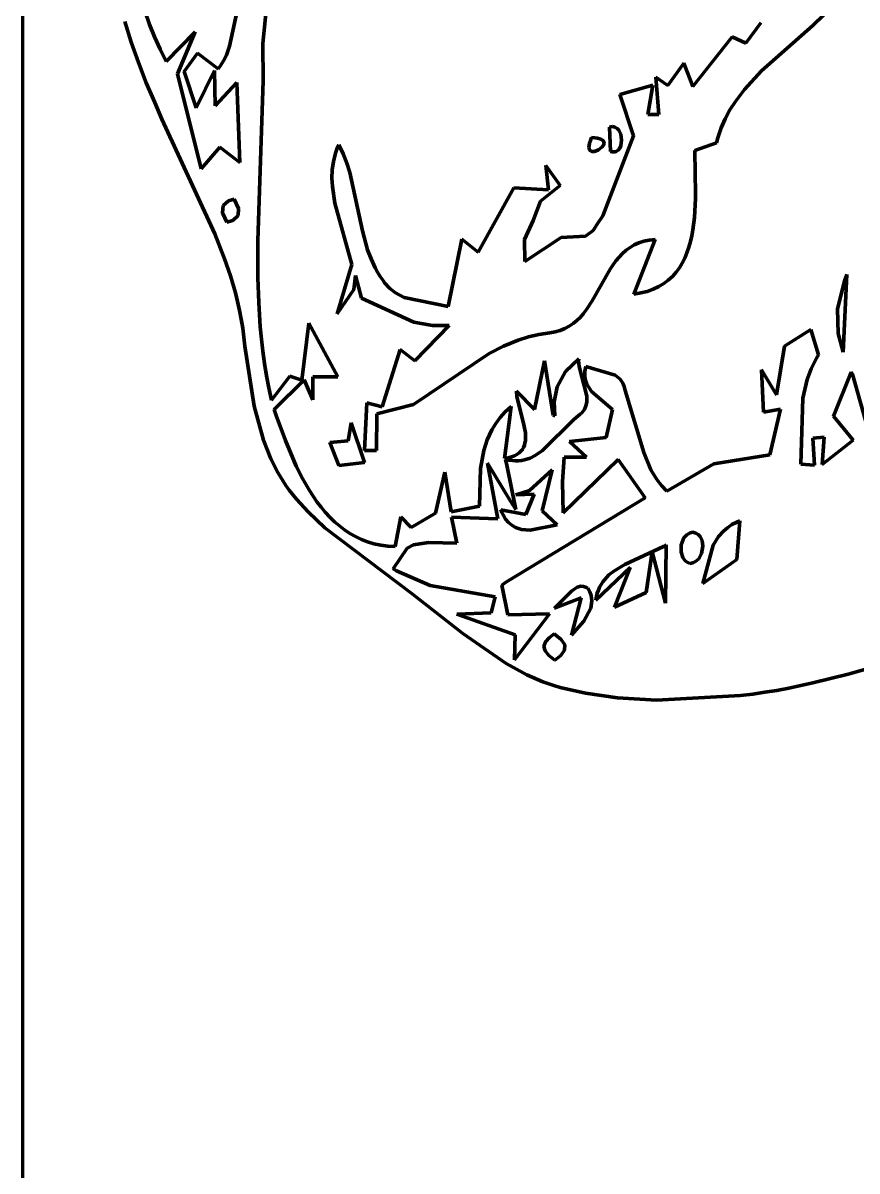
# Model space of a CAD drawing. Header units: millimetres. Extents: x 0 to 9.3, y 0 to 12.
# Drawn here: x 0 to 1.147, y 4.338 to 5.917 of the extents above; entities that cross this region are included whole.
import ezdxf

# ---------------------------------------------------------------- set-up
doc = ezdxf.new("R2010")
doc.units = ezdxf.units.MM
doc.layers.add('color#010101ff', color=7, linetype='CONTINUOUS', lineweight=100)
doc.layers.add('color#ffffffff', color=7, linetype='CONTINUOUS', lineweight=100)

msp = doc.modelspace()

# ---------------------------------------------------------------- linework, layer by layer
at = {"layer": 'color#010101ff'}
for p, q in [((0.338, 5.9696), (0.3298, 5.8886)), ((0.284, 5.8852), (0.2968, 5.9442)), ((0.168, 5.9326), (0.1741, 5.9152)), ((1.101, 5.9285), (1.0859, 5.9137)), ((0.1489, 5.8907), (0.1401, 5.9193)), ((0.1741, 5.9152), (0.181, 5.898)), ((0.994, 5.8894), (1.0145, 5.9175)), ((1.078, 5.9067), (1.0154, 5.8511)), ((1.0859, 5.9137), (1.078, 5.9067)), ((0.1587, 5.8626), (0.1489, 5.8907)), ((0.181, 5.898), (0.1886, 5.881)), ((0.1971, 5.8643), (0.2369, 5.9051)), ((0.2369, 5.9051), (0.2124, 5.847)), ((0.9211, 5.8299), (0.975, 5.898)), ((0.975, 5.898), (0.994, 5.8894)), ((0.1886, 5.881), (0.1971, 5.8643)), ((0.2215, 5.8506), (0.2398, 5.8758)), ((0.2398, 5.8758), (0.2685, 5.8541)), ((0.2797, 5.873), (0.284, 5.8852)), ((0.3298, 5.8886), (0.3301, 5.8379)), ((0.1696, 5.8349), (0.1587, 5.8626)), ((0.2712, 5.8577), (0.2759, 5.8652)), ((0.2759, 5.8652), (0.2797, 5.873)), ((0.8865, 5.8312), (0.9088, 5.862)), ((0.9088, 5.862), (0.9211, 5.8299)), ((0.2124, 5.847), (0.2449, 5.7166)), ((0.2382, 5.8002), (0.2215, 5.8506)), ((0.2635, 5.8516), (0.2382, 5.8002)), ((0.2641, 5.803), (0.2635, 5.8516)), ((0.2685, 5.8541), (0.2712, 5.8577)), ((1.0154, 5.8511), (0.9918, 5.8257)), ((0.1813, 5.8076), (0.1696, 5.8349)), ((0.294, 5.8352), (0.2641, 5.803)), ((0.2983, 5.7253), (0.294, 5.8352)), ((0.3301, 5.8379), (0.3228, 5.6174)), ((0.8207, 5.8187), (0.866, 5.8315)), ((0.866, 5.8315), (0.8591, 5.7911)), ((0.8742, 5.7913), (0.8702, 5.8426)), ((0.8702, 5.8426), (0.8865, 5.8312)), ((0.8396, 5.7619), (0.8207, 5.8187)), ((0.9918, 5.8257), (0.9794, 5.8092)), ((0.191, 5.785), (0.1813, 5.8076)), ((0.972, 5.7976), (0.9655, 5.7854)), ((0.9794, 5.8092), (0.972, 5.7976)), ((0.2638, 5.6273), (0.191, 5.785)), ((0.8591, 5.7911), (0.8742, 5.7913)), ((0.9655, 5.7854), (0.9599, 5.7727)), ((0.8063, 5.7738), (0.8084, 5.7743)), ((0.8078, 5.7405), (0.8063, 5.7738)), ((0.8084, 5.7743), (0.8104, 5.7745)), ((0.8104, 5.7745), (0.8122, 5.7744)), ((0.8122, 5.7744), (0.8139, 5.7739)), ((0.8139, 5.7739), (0.8168, 5.7722)), ((0.8168, 5.7722), (0.8192, 5.7695)), ((0.8192, 5.7695), (0.8218, 5.7642)), ((0.8218, 5.7642), (0.8231, 5.756)), ((0.9576, 5.7661), (0.9554, 5.7593)), ((0.9599, 5.7727), (0.9576, 5.7661)), ((0.4317, 5.7436), (0.4341, 5.7493)), ((0.4341, 5.7493), (0.4402, 5.7371)), ((0.7782, 5.7463), (0.7784, 5.7488)), ((0.7784, 5.7488), (0.779, 5.7518)), ((0.779, 5.7518), (0.7801, 5.7553)), ((0.7801, 5.7553), (0.7818, 5.7594)), ((0.7818, 5.7594), (0.7862, 5.7591)), ((0.7862, 5.7591), (0.7899, 5.7586)), ((0.7899, 5.7586), (0.7929, 5.7578)), ((0.7929, 5.7578), (0.7952, 5.7569)), ((0.7952, 5.7569), (0.7969, 5.7558)), ((0.798, 5.7489), (0.7959, 5.7461)), ((0.7969, 5.7558), (0.7981, 5.7546)), ((0.7974, 5.6519), (0.8396, 5.7619)), ((0.7986, 5.7504), (0.798, 5.7489)), ((0.7981, 5.7546), (0.7987, 5.7532)), ((0.7989, 5.7518), (0.7986, 5.7504)), ((0.7987, 5.7532), (0.7989, 5.7518)), ((0.822, 5.7481), (0.8205, 5.7447)), ((0.8231, 5.756), (0.822, 5.7481)), ((0.9536, 5.7523), (0.9238, 5.7415)), ((0.9554, 5.7593), (0.9536, 5.7523)), ((0.2449, 5.7166), (0.2707, 5.7461)), ((0.2707, 5.7461), (0.2983, 5.7253)), ((0.4269, 5.7265), (0.4281, 5.7322)), ((0.4281, 5.7322), (0.4297, 5.7379)), ((0.4297, 5.7379), (0.4317, 5.7436)), ((0.4402, 5.7371), (0.4453, 5.7245)), ((0.7785, 5.7443), (0.7782, 5.7463)), ((0.7791, 5.7427), (0.7785, 5.7443)), ((0.78, 5.7416), (0.7791, 5.7427)), ((0.7812, 5.7408), (0.78, 5.7416)), ((0.7826, 5.7404), (0.7812, 5.7408)), ((0.7842, 5.7403), (0.7826, 5.7404)), ((0.7859, 5.7405), (0.7842, 5.7403)), ((0.7913, 5.7425), (0.7859, 5.7405)), ((0.7959, 5.7461), (0.7913, 5.7425)), ((0.81, 5.74), (0.8078, 5.7405)), ((0.812, 5.7398), (0.81, 5.74)), ((0.8138, 5.7399), (0.812, 5.7398)), ((0.8155, 5.7403), (0.8138, 5.7399)), ((0.8183, 5.7421), (0.8155, 5.7403)), ((0.8205, 5.7447), (0.8183, 5.7421)), ((0.9238, 5.7415), (0.9239, 5.7339)), ((0.9239, 5.7339), (0.9243, 5.718)), ((0.4253, 5.7151), (0.4269, 5.7265)), ((0.4453, 5.7245), (0.4494, 5.7116)), ((0.7223, 5.6877), (0.7187, 5.7211)), ((0.7187, 5.7211), (0.7386, 5.6937)), ((0.9243, 5.718), (0.9246, 5.6755)), ((0.4248, 5.7037), (0.4253, 5.7151)), ((0.4254, 5.6923), (0.4248, 5.7037)), ((0.4494, 5.7116), (0.4666, 5.6314)), ((0.4289, 5.6694), (0.4254, 5.6923)), ((0.6259, 5.602), (0.675, 5.6902)), ((0.675, 5.6902), (0.7223, 5.6877)), ((0.7386, 5.6937), (0.7113, 5.6722)), ((0.2824, 5.6726), (0.2751, 5.666)), ((0.2903, 5.675), (0.2824, 5.6726)), ((0.2964, 5.6621), (0.2903, 5.675)), ((0.4523, 5.5848), (0.4289, 5.6694)), ((0.7113, 5.6722), (0.7013, 5.6453)), ((0.9246, 5.6755), (0.9232, 5.6496)), ((0.2751, 5.666), (0.2745, 5.6562)), ((0.2745, 5.6562), (0.2804, 5.643)), ((0.2957, 5.6523), (0.2964, 5.6621)), ((0.2804, 5.643), (0.2884, 5.6456)), ((0.2884, 5.6456), (0.2957, 5.6523)), ((0.7013, 5.6453), (0.6897, 5.6192)), ((0.784, 5.6316), (0.7896, 5.6406)), ((0.7896, 5.6406), (0.7974, 5.6519)), ((0.9232, 5.6496), (0.921, 5.6327)), ((0.2773, 5.5928), (0.2638, 5.6273)), ((0.4666, 5.6314), (0.4738, 5.6053)), ((0.6902, 5.5889), (0.74, 5.6221)), ((0.74, 5.6221), (0.7732, 5.6238)), ((0.7732, 5.6238), (0.784, 5.6316)), ((0.9195, 5.6244), (0.9177, 5.6164)), ((0.921, 5.6327), (0.9195, 5.6244)), ((0.3228, 5.6174), (0.3229, 5.5666)), ((0.5848, 5.5272), (0.6035, 5.6196)), ((0.6035, 5.6196), (0.6259, 5.602)), ((0.6897, 5.6192), (0.6902, 5.5889)), ((0.8346, 5.6085), (0.8292, 5.6044)), ((0.8405, 5.6119), (0.8346, 5.6085)), ((0.8397, 5.5442), (0.8691, 5.6194)), ((0.8468, 5.6148), (0.8405, 5.6119)), ((0.8537, 5.6171), (0.8468, 5.6148)), ((0.8611, 5.6186), (0.8537, 5.6171)), ((0.8691, 5.6194), (0.8611, 5.6186)), ((0.9155, 5.6086), (0.9128, 5.601)), ((0.9177, 5.6164), (0.9155, 5.6086)), ((0.2852, 5.5694), (0.2773, 5.5928)), ((0.4738, 5.6053), (0.4785, 5.5926)), ((0.4785, 5.5926), (0.4843, 5.5804)), ((0.8196, 5.5951), (0.8152, 5.5898)), ((0.8242, 5.6), (0.8196, 5.5951)), ((0.8292, 5.6044), (0.8242, 5.6)), ((0.9098, 5.5938), (0.9063, 5.5869)), ((0.9128, 5.601), (0.9098, 5.5938)), ((0.4319, 5.517), (0.4523, 5.5848)), ((0.4843, 5.5804), (0.4876, 5.5744)), ((0.4876, 5.5744), (0.4912, 5.5686)), ((0.8072, 5.5783), (0.7825, 5.5348)), ((0.8111, 5.5842), (0.8072, 5.5783)), ((0.8152, 5.5898), (0.8111, 5.5842)), ((0.9024, 5.5804), (0.8979, 5.5742)), ((0.9063, 5.5869), (0.9024, 5.5804)), ((0.2921, 5.5458), (0.2852, 5.5694)), ((0.3229, 5.5666), (0.3241, 5.5328)), ((0.4571, 5.5699), (0.4547, 5.5504)), ((0.4652, 5.5386), (0.4571, 5.5699)), ((0.4912, 5.5686), (0.4951, 5.5628)), ((0.4951, 5.5628), (0.4972, 5.5599)), ((0.4972, 5.5599), (0.5043, 5.5521)), ((0.881, 5.5587), (0.8741, 5.5545)), ((0.8872, 5.5634), (0.881, 5.5587)), ((0.8928, 5.5686), (0.8872, 5.5634)), ((0.8979, 5.5742), (0.8928, 5.5686)), ((1.1198, 5.5238), (1.1298, 5.564)), ((1.1327, 5.571), (1.1277, 5.4644)), ((1.1298, 5.564), (1.1327, 5.571)), ((0.2951, 5.5338), (0.2921, 5.5458)), ((0.4547, 5.5504), (0.4319, 5.517)), ((0.5043, 5.5521), (0.5123, 5.5458)), ((0.5123, 5.5458), (0.5242, 5.5395)), ((0.8494, 5.5458), (0.8397, 5.5442)), ((0.8584, 5.548), (0.8494, 5.5458)), ((0.8666, 5.551), (0.8584, 5.548)), ((0.8741, 5.5545), (0.8666, 5.551)), ((0.2978, 5.5218), (0.2951, 5.5338)), ((0.3241, 5.5328), (0.3263, 5.4991)), ((0.5372, 5.5055), (0.4652, 5.5386)), ((0.5242, 5.5395), (0.5848, 5.5272)), ((0.7825, 5.5348), (0.7749, 5.5231)), ((0.3002, 5.5097), (0.2978, 5.5218)), ((0.7663, 5.5126), (0.7616, 5.5079)), ((0.7707, 5.5176), (0.7663, 5.5126)), ((0.7749, 5.5231), (0.7707, 5.5176)), ((1.1207, 5.4901), (1.1198, 5.5238)), ((0.3021, 5.4974), (0.3002, 5.5097)), ((0.3038, 5.485), (0.3021, 5.4974)), ((0.3263, 5.4991), (0.3279, 5.4823)), ((0.3835, 5.426), (0.393, 5.5042)), ((0.393, 5.5042), (0.4331, 5.4306)), ((0.5632, 5.501), (0.5372, 5.5055)), ((0.5388, 5.4524), (0.5858, 5.501)), ((0.5858, 5.501), (0.5632, 5.501)), ((0.7451, 5.4967), (0.7387, 5.4941)), ((0.7511, 5.4999), (0.7451, 5.4967)), ((0.7565, 5.5036), (0.7511, 5.4999)), ((0.7616, 5.5079), (0.7565, 5.5036)), ((1.047, 5.4728), (1.083, 5.4956)), ((1.083, 5.4956), (1.0938, 5.4608)), ((0.305, 5.4725), (0.3038, 5.485)), ((0.3279, 5.4823), (0.3299, 5.4655)), ((0.6809, 5.4808), (0.6605, 5.4726)), ((0.6949, 5.4853), (0.6809, 5.4808)), ((0.7094, 5.4887), (0.6949, 5.4853)), ((0.7243, 5.4911), (0.7094, 5.4887)), ((0.7318, 5.4922), (0.7243, 5.4911)), ((0.7387, 5.4941), (0.7318, 5.4922)), ((1.1277, 5.4644), (1.1207, 5.4901)), ((0.318, 5.3901), (0.305, 5.4725)), ((0.3299, 5.4655), (0.3322, 5.4487)), ((0.494, 5.3892), (0.5184, 5.4678)), ((0.5184, 5.4678), (0.5388, 5.4524)), ((0.6605, 5.4726), (0.6409, 5.4627)), ((1.0359, 5.4058), (1.047, 5.4728)), ((0.3322, 5.4487), (0.335, 5.4319)), ((0.6409, 5.4627), (0.5369, 5.3923)), ((0.7031, 5.3857), (0.717, 5.4523)), ((0.717, 5.4523), (0.729, 5.3775)), ((0.746, 5.4378), (0.764, 5.4553)), ((0.764, 5.4553), (0.7639, 5.4528)), ((0.7639, 5.4528), (0.7648, 5.4447)), ((1.0909, 5.4561), (1.0837, 5.4416)), ((1.0938, 5.4608), (1.0909, 5.4561)), ((0.7344, 5.4167), (0.746, 5.4378)), ((0.7648, 5.4447), (0.775, 5.4039)), ((0.7723, 5.4326), (0.7726, 5.4382)), ((0.7728, 5.4274), (0.7723, 5.4326)), ((0.7726, 5.4382), (0.7739, 5.4444)), ((0.7739, 5.4444), (0.8142, 5.4326)), ((0.8142, 5.4326), (0.821, 5.4271)), ((1.0181, 5.3818), (1.0155, 5.4401)), ((1.0155, 5.4401), (1.0359, 5.4058)), ((1.0837, 5.4416), (1.0782, 5.4267)), ((1.1144, 5.3763), (1.1387, 5.4366)), ((1.1387, 5.4366), (1.1404, 5.4342)), ((1.1404, 5.4342), (1.1623, 5.3558)), ((0.335, 5.4319), (0.3381, 5.4152)), ((0.3418, 5.3984), (0.367, 5.4312)), ((0.3867, 5.4262), (0.3452, 5.3853)), ((0.367, 5.4312), (0.3835, 5.426)), ((0.3983, 5.3989), (0.3867, 5.4262)), ((0.3984, 5.4306), (0.3983, 5.3989)), ((0.4331, 5.4306), (0.3984, 5.4306)), ((0.7302, 5.3959), (0.7344, 5.4167)), ((0.775, 5.4203), (0.7728, 5.4274)), ((0.7816, 5.4101), (0.775, 5.4203)), ((0.821, 5.4271), (0.8249, 5.4215)), ((0.8249, 5.4215), (0.8267, 5.417)), ((0.8267, 5.417), (0.828, 5.4117)), ((1.0782, 5.4267), (1.0721, 5.401)), ((0.3381, 5.4152), (0.3418, 5.3984)), ((0.6792, 5.4035), (0.6785, 5.4105)), ((0.6785, 5.4105), (0.7031, 5.3857)), ((0.6888, 5.3646), (0.6792, 5.4035)), ((0.775, 5.4039), (0.775, 5.3957)), ((0.8105, 5.3853), (0.7816, 5.4101)), ((0.828, 5.4117), (0.8534, 5.3265)), ((1.0721, 5.401), (1.0694, 5.3104)), ((0.3307, 5.3432), (0.318, 5.3901)), ((0.3452, 5.3853), (0.3481, 5.3771)), ((0.4695, 5.3289), (0.4726, 5.3945)), ((0.4726, 5.3945), (0.494, 5.3892)), ((0.5369, 5.3923), (0.4864, 5.3795)), ((0.663, 5.3822), (0.671, 5.3894)), ((0.671, 5.3894), (0.6697, 5.3788)), ((0.7312, 5.3769), (0.7302, 5.3959)), ((0.7718, 5.3856), (0.7702, 5.3833)), ((0.7739, 5.3905), (0.7718, 5.3856)), ((0.775, 5.3957), (0.7739, 5.3905)), ((0.8018, 5.3468), (0.8105, 5.3853)), ((1.0417, 5.3859), (1.0181, 5.3818)), ((1.027, 5.3232), (1.0417, 5.3859)), ((0.3481, 5.3771), (0.3608, 5.3427)), ((0.4864, 5.3795), (0.4862, 5.3292)), ((0.6499, 5.3661), (0.656, 5.3744)), ((0.656, 5.3744), (0.663, 5.3822)), ((0.6697, 5.3788), (0.662, 5.318)), ((0.7573, 5.3716), (0.7145, 5.3291)), ((0.729, 5.3775), (0.7312, 5.3769)), ((0.7635, 5.3769), (0.7573, 5.3716)), ((0.7661, 5.3789), (0.7635, 5.3769)), ((0.7684, 5.381), (0.7661, 5.3789)), ((0.7702, 5.3833), (0.7684, 5.381)), ((1.1412, 5.3434), (1.1144, 5.3763)), ((0.4469, 5.3422), (0.4514, 5.367)), ((0.4514, 5.367), (0.4697, 5.3124)), ((0.6383, 5.3437), (0.6447, 5.3574)), ((0.6447, 5.3574), (0.6499, 5.3661)), ((0.6907, 5.3532), (0.6888, 5.3646)), ((0.691, 5.346), (0.6907, 5.3532)), ((0.3409, 5.3174), (0.3307, 5.3432)), ((0.3608, 5.3427), (0.3758, 5.3076)), ((0.422, 5.3401), (0.4469, 5.3422)), ((0.4341, 5.3085), (0.422, 5.3401)), ((0.6336, 5.3293), (0.6383, 5.3437)), ((0.6894, 5.3363), (0.6902, 5.3394)), ((0.6902, 5.3394), (0.6908, 5.3426)), ((0.6908, 5.3426), (0.691, 5.346)), ((0.7514, 5.3414), (0.8018, 5.3468)), ((0.7746, 5.3197), (0.7514, 5.3414)), ((1.0858, 5.3462), (1.1014, 5.3474)), ((1.0881, 5.309), (1.0858, 5.3462)), ((1.1014, 5.3474), (1.0987, 5.3097)), ((1.0987, 5.3097), (1.1412, 5.3434)), ((0.4862, 5.3292), (0.4695, 5.3289)), ((0.6289, 5.3042), (0.6336, 5.3293)), ((0.6717, 5.3203), (0.6757, 5.3219)), ((0.6757, 5.3219), (0.6791, 5.3237)), ((0.6791, 5.3237), (0.6821, 5.3258)), ((0.6821, 5.3258), (0.6845, 5.3281)), ((0.6845, 5.3281), (0.6866, 5.3306)), ((0.6866, 5.3306), (0.6882, 5.3334)), ((0.6882, 5.3334), (0.6894, 5.3363)), ((0.7043, 5.3222), (0.6971, 5.3186)), ((0.7145, 5.3291), (0.7043, 5.3222)), ((0.8534, 5.3265), (0.8634, 5.3027)), ((0.9498, 5.3107), (1.027, 5.3232)), ((0.3503, 5.2988), (0.3409, 5.3174)), ((0.3758, 5.3076), (0.3844, 5.2905)), ((0.4697, 5.3124), (0.4341, 5.3085)), ((0.6704, 5.2594), (0.6385, 5.3116)), ((0.6385, 5.3116), (0.653, 5.2352)), ((0.662, 5.318), (0.6671, 5.319)), ((0.6682, 5.3157), (0.6635, 5.3168)), ((0.6635, 5.3168), (0.6652, 5.3087)), ((0.6652, 5.3087), (0.6776, 5.2478)), ((0.6671, 5.319), (0.6717, 5.3203)), ((0.6728, 5.3151), (0.6682, 5.3157)), ((0.6772, 5.3148), (0.6728, 5.3151)), ((0.6814, 5.3149), (0.6772, 5.3148)), ((0.6855, 5.3154), (0.6814, 5.3149)), ((0.6895, 5.3162), (0.6855, 5.3154)), ((0.6971, 5.3186), (0.6895, 5.3162)), ((0.7417, 5.2858), (0.7442, 5.3197)), ((0.8182, 5.3169), (0.7427, 5.2435)), ((0.7442, 5.3197), (0.7746, 5.3197)), ((0.8556, 5.2642), (0.8182, 5.3169)), ((0.885, 5.273), (0.9498, 5.3107)), ((1.0694, 5.3104), (1.0881, 5.309)), ((0.3614, 5.281), (0.3503, 5.2988)), ((0.3844, 5.2905), (0.3939, 5.2741)), ((0.5672, 5.2431), (0.5801, 5.2992)), ((0.5801, 5.2992), (0.5889, 5.2445)), ((0.6278, 5.2526), (0.6289, 5.3042)), ((0.6965, 5.2742), (0.7274, 5.3026)), ((0.7274, 5.3026), (0.7136, 5.2462)), ((0.8634, 5.3027), (0.8714, 5.2893)), ((0.3661, 5.2745), (0.3614, 5.281)), ((0.376, 5.262), (0.3661, 5.2745)), ((0.7427, 5.2435), (0.7417, 5.2858)), ((0.8714, 5.2893), (0.8777, 5.2809)), ((0.8777, 5.2809), (0.885, 5.273)), ((0.392, 5.2445), (0.376, 5.262)), ((0.3939, 5.2741), (0.3989, 5.2661)), ((0.3989, 5.2661), (0.4042, 5.2585)), ((0.4042, 5.2585), (0.4098, 5.2511)), ((0.6649, 5.1485), (0.8556, 5.2642)), ((0.6776, 5.2478), (0.6704, 5.2594)), ((0.6777, 5.2682), (0.6965, 5.2742)), ((0.7027, 5.2689), (0.6777, 5.2682)), ((0.6913, 5.2409), (0.7027, 5.2689)), ((0.415, 5.2229), (0.392, 5.2445)), ((0.4098, 5.2511), (0.4157, 5.2441)), ((0.4157, 5.2441), (0.4218, 5.2374)), ((0.5339, 5.2232), (0.5672, 5.2431)), ((0.5889, 5.2445), (0.6278, 5.2526)), ((0.6585, 5.2438), (0.6571, 5.2474)), ((0.6571, 5.2474), (0.6913, 5.2409)), ((0.6601, 5.2405), (0.6585, 5.2438)), ((0.7136, 5.2462), (0.7346, 5.2267)), ((0.4218, 5.2374), (0.4283, 5.2311)), ((0.4283, 5.2311), (0.435, 5.2253)), ((0.5116, 5.1972), (0.5194, 5.2379)), ((0.5194, 5.2379), (0.5339, 5.2232)), ((0.653, 5.2352), (0.5892, 5.2373)), ((0.5892, 5.2373), (0.5967, 5.2016)), ((0.6636, 5.2347), (0.6601, 5.2405)), ((0.6677, 5.23), (0.6636, 5.2347)), ((0.6723, 5.2262), (0.6677, 5.23)), ((0.9746, 5.2271), (0.9684, 5.2229)), ((0.9816, 5.2307), (0.9746, 5.2271)), ((0.9813, 5.1791), (0.9855, 5.2323)), ((0.9855, 5.2323), (0.9816, 5.2307)), ((0.5353, 5.132), (0.415, 5.2229)), ((0.435, 5.2253), (0.4421, 5.2199)), ((0.4421, 5.2199), (0.4495, 5.215)), ((0.4495, 5.215), (0.4572, 5.2106)), ((0.6773, 5.2233), (0.6723, 5.2262)), ((0.6855, 5.2206), (0.6773, 5.2233)), ((0.6974, 5.2193), (0.6855, 5.2206)), ((0.7346, 5.2267), (0.6974, 5.2193)), ((0.9126, 5.2131), (0.9088, 5.2088)), ((0.9173, 5.216), (0.9126, 5.2131)), ((0.9211, 5.2169), (0.9173, 5.216)), ((0.9251, 5.2156), (0.9211, 5.2169)), ((0.9284, 5.2134), (0.9251, 5.2156)), ((0.931, 5.2106), (0.9284, 5.2134)), ((0.963, 5.2183), (0.9561, 5.2106)), ((0.9684, 5.2229), (0.963, 5.2183)), ((0.4572, 5.2106), (0.4653, 5.2068)), ((0.4653, 5.2068), (0.4738, 5.2035)), ((0.4738, 5.2035), (0.4826, 5.2009)), ((0.4826, 5.2009), (0.4919, 5.199)), ((0.4919, 5.199), (0.5015, 5.1977)), ((0.5015, 5.1977), (0.5116, 5.1972)), ((0.5367, 5.1995), (0.5284, 5.1947)), ((0.5576, 5.2027), (0.5367, 5.1995)), ((0.5967, 5.2016), (0.5576, 5.2027)), ((0.8808, 5.1972), (0.8274, 5.1724)), ((0.8844, 5.1995), (0.8808, 5.1972)), ((0.8832, 5.1189), (0.8844, 5.1995)), ((0.9051, 5.1995), (0.9047, 5.1894)), ((0.9088, 5.2088), (0.9051, 5.1995)), ((0.9336, 5.2055), (0.931, 5.2106)), ((0.933, 5.1873), (0.9349, 5.1975)), ((0.9349, 5.1975), (0.9336, 5.2055)), ((0.949, 5.1988), (0.9348, 5.1462)), ((0.9561, 5.2106), (0.949, 5.1988)), ((0.5284, 5.1947), (0.509, 5.1663)), ((0.8566, 5.1338), (0.865, 5.1898)), ((0.865, 5.1898), (0.8832, 5.1189)), ((0.9047, 5.1894), (0.907, 5.182)), ((0.907, 5.182), (0.9103, 5.1775)), ((0.9246, 5.1764), (0.929, 5.1803)), ((0.929, 5.1803), (0.933, 5.1873)), ((0.509, 5.1663), (0.5134, 5.1637)), ((0.5134, 5.1637), (0.5597, 5.1435)), ((0.7877, 5.1232), (0.8346, 5.1682)), ((0.8274, 5.1724), (0.8122, 5.1633)), ((0.8346, 5.1682), (0.8134, 5.1134)), ((0.9103, 5.1775), (0.9133, 5.1753)), ((0.9133, 5.1753), (0.917, 5.1738)), ((0.917, 5.1738), (0.921, 5.1747)), ((0.921, 5.1747), (0.9246, 5.1764)), ((0.9348, 5.1462), (0.9813, 5.1791)), ((0.6585, 5.1437), (0.6649, 5.1485)), ((0.7972, 5.1485), (0.7949, 5.1449)), ((0.7998, 5.1518), (0.7972, 5.1485)), ((0.8056, 5.1579), (0.7998, 5.1518)), ((0.8122, 5.1633), (0.8056, 5.1579)), ((0.5597, 5.1435), (0.6493, 5.1276)), ((0.6664, 5.1031), (0.6585, 5.1437)), ((0.7542, 5.1356), (0.731, 5.1123)), ((0.762, 5.141), (0.7542, 5.1356)), ((0.7671, 5.1423), (0.762, 5.141)), ((0.7708, 5.142), (0.7671, 5.1423)), ((0.7747, 5.1407), (0.7708, 5.142)), ((0.7767, 5.1396), (0.7747, 5.1407)), ((0.7794, 5.1346), (0.7767, 5.1396)), ((0.7812, 5.1295), (0.7794, 5.1346)), ((0.7896, 5.1327), (0.7885, 5.1281)), ((0.7911, 5.137), (0.7896, 5.1327)), ((0.7928, 5.1411), (0.7911, 5.137)), ((0.7949, 5.1449), (0.7928, 5.1411)), ((0.8134, 5.1134), (0.8566, 5.1338)), ((0.6049, 5.0772), (0.5353, 5.132)), ((0.6493, 5.1276), (0.6439, 5.1058)), ((0.731, 5.1123), (0.7673, 5.1265)), ((0.7673, 5.1265), (0.7541, 5.0752)), ((0.7808, 5.1124), (0.7822, 5.1221)), ((0.7822, 5.1221), (0.7812, 5.1295)), ((0.7885, 5.1281), (0.7877, 5.1232)), ((0.6439, 5.1058), (0.5963, 5.1039)), ((0.5963, 5.1039), (0.6766, 5.0757)), ((0.724, 5.1046), (0.6664, 5.1031)), ((0.676, 5.0413), (0.724, 5.1046)), ((0.7713, 5.0944), (0.7808, 5.1124)), ((0.7541, 5.0752), (0.7713, 5.0944)), ((0.6644, 5.0359), (0.6049, 5.0772)), ((0.6766, 5.0757), (0.676, 5.0413)), ((0.7237, 5.072), (0.7182, 5.0658)), ((0.7305, 5.0769), (0.7237, 5.072)), ((0.7401, 5.0693), (0.7305, 5.0769)), ((0.7448, 5.0618), (0.7401, 5.0693)), ((1.3117, 5.0725), (1.1345, 5.0215)), ((0.7182, 5.0658), (0.7163, 5.0596)), ((0.7163, 5.0596), (0.7178, 5.0534)), ((0.7178, 5.0534), (0.7229, 5.0471)), ((0.7395, 5.047), (0.7446, 5.0543)), ((0.7446, 5.0543), (0.7448, 5.0618)), ((0.7229, 5.0471), (0.7314, 5.0409)), ((0.7314, 5.0409), (0.7395, 5.047)), ((0.6926, 5.0207), (0.6644, 5.0359)), ((0.7147, 5.0111), (0.6926, 5.0207)), ((0.73, 5.0057), (0.7147, 5.0111)), ((1.0858, 5.0093), (1.053, 5.0023)), ((1.1345, 5.0215), (1.0858, 5.0093)), ((0.7386, 5.0032), (0.73, 5.0057)), ((0.7734, 4.9952), (0.7386, 5.0032)), ((0.8175, 4.9888), (0.7734, 4.9952)), ((0.9867, 4.9922), (0.8709, 4.9858)), ((1.0034, 4.9941), (0.9867, 4.9922)), ((1.02, 4.9965), (1.0034, 4.9941)), ((1.0366, 4.9992), (1.02, 4.9965)), ((1.053, 5.0023), (1.0366, 4.9992)), ((0.8709, 4.9858), (0.8175, 4.9888))]:
    msp.add_line(p, q, dxfattribs=at)
at = {"layer": 'color#ffffffff'}
for p, q in [((0, 0), (0, 12.0417)), ((0.3298, 5.8886), (0.338, 5.9696)), ((0.2968, 5.9442), (0.284, 5.8852)), ((0.1741, 5.9152), (0.168, 5.9326)), ((1.0859, 5.9137), (1.101, 5.9285)), ((0.1401, 5.9193), (0.1489, 5.8907)), ((0.181, 5.898), (0.1741, 5.9152)), ((1.0145, 5.9175), (0.994, 5.8894)), ((1.0154, 5.8511), (1.078, 5.9067)), ((1.078, 5.9067), (1.0859, 5.9137)), ((0.1489, 5.8907), (0.1587, 5.8626)), ((0.1886, 5.881), (0.181, 5.898)), ((0.2369, 5.9051), (0.1971, 5.8643)), ((0.2124, 5.847), (0.2369, 5.9051)), ((0.975, 5.898), (0.9211, 5.8299)), ((0.994, 5.8894), (0.975, 5.898)), ((0.1971, 5.8643), (0.1886, 5.881)), ((0.2398, 5.8758), (0.2215, 5.8506)), ((0.2685, 5.8541), (0.2398, 5.8758)), ((0.284, 5.8852), (0.2797, 5.873)), ((0.3301, 5.8379), (0.3298, 5.8886)), ((0.1587, 5.8626), (0.1696, 5.8349)), ((0.2759, 5.8652), (0.2712, 5.8577)), ((0.2797, 5.873), (0.2759, 5.8652)), ((0.9088, 5.862), (0.8865, 5.8312)), ((0.9211, 5.8299), (0.9088, 5.862)), ((0.2449, 5.7166), (0.2124, 5.847)), ((0.2215, 5.8506), (0.2382, 5.8002)), ((0.2382, 5.8002), (0.2635, 5.8516)), ((0.2635, 5.8516), (0.2641, 5.803)), ((0.2712, 5.8577), (0.2685, 5.8541)), ((0.9918, 5.8257), (1.0154, 5.8511)), ((0.1696, 5.8349), (0.1813, 5.8076)), ((0.2641, 5.803), (0.294, 5.8352)), ((0.294, 5.8352), (0.2983, 5.7253)), ((0.3228, 5.6174), (0.3301, 5.8379)), ((0.866, 5.8315), (0.8207, 5.8187)), ((0.8591, 5.7911), (0.866, 5.8315)), ((0.8865, 5.8312), (0.8702, 5.8426)), ((0.8702, 5.8426), (0.8742, 5.7913)), ((0.8207, 5.8187), (0.8396, 5.7619)), ((0.9794, 5.8092), (0.9918, 5.8257)), ((0.1813, 5.8076), (0.191, 5.785)), ((0.9655, 5.7854), (0.972, 5.7976)), ((0.972, 5.7976), (0.9794, 5.8092)), ((0.191, 5.785), (0.2638, 5.6273)), ((0.8742, 5.7913), (0.8591, 5.7911)), ((0.9599, 5.7727), (0.9655, 5.7854)), ((0.8084, 5.7743), (0.8063, 5.7738)), ((0.8063, 5.7738), (0.8078, 5.7405)), ((0.8104, 5.7745), (0.8084, 5.7743)), ((0.8122, 5.7744), (0.8104, 5.7745)), ((0.8139, 5.7739), (0.8122, 5.7744)), ((0.8168, 5.7722), (0.8139, 5.7739)), ((0.8192, 5.7695), (0.8168, 5.7722)), ((0.8218, 5.7642), (0.8192, 5.7695)), ((0.8231, 5.756), (0.8218, 5.7642)), ((0.9554, 5.7593), (0.9576, 5.7661)), ((0.9576, 5.7661), (0.9599, 5.7727)), ((0.4341, 5.7493), (0.4317, 5.7436)), ((0.4402, 5.7371), (0.4341, 5.7493)), ((0.7784, 5.7488), (0.7782, 5.7463)), ((0.779, 5.7518), (0.7784, 5.7488)), ((0.7801, 5.7553), (0.779, 5.7518)), ((0.7818, 5.7594), (0.7801, 5.7553)), ((0.7862, 5.7591), (0.7818, 5.7594)), ((0.7899, 5.7586), (0.7862, 5.7591)), ((0.7929, 5.7578), (0.7899, 5.7586)), ((0.7952, 5.7569), (0.7929, 5.7578)), ((0.7969, 5.7558), (0.7952, 5.7569)), ((0.7959, 5.7461), (0.798, 5.7489)), ((0.7981, 5.7546), (0.7969, 5.7558)), ((0.8396, 5.7619), (0.7974, 5.6519)), ((0.798, 5.7489), (0.7986, 5.7504)), ((0.7987, 5.7532), (0.7981, 5.7546)), ((0.7986, 5.7504), (0.7989, 5.7518)), ((0.7989, 5.7518), (0.7987, 5.7532)), ((0.8205, 5.7447), (0.822, 5.7481)), ((0.822, 5.7481), (0.8231, 5.756)), ((0.9238, 5.7415), (0.9536, 5.7523)), ((0.9536, 5.7523), (0.9554, 5.7593)), ((0.2707, 5.7461), (0.2449, 5.7166)), ((0.2983, 5.7253), (0.2707, 5.7461)), ((0.4281, 5.7322), (0.4269, 5.7265)), ((0.4297, 5.7379), (0.4281, 5.7322)), ((0.4317, 5.7436), (0.4297, 5.7379)), ((0.4453, 5.7245), (0.4402, 5.7371)), ((0.7782, 5.7463), (0.7785, 5.7443)), ((0.7785, 5.7443), (0.7791, 5.7427)), ((0.7791, 5.7427), (0.78, 5.7416)), ((0.78, 5.7416), (0.7812, 5.7408)), ((0.7812, 5.7408), (0.7826, 5.7404)), ((0.7826, 5.7404), (0.7842, 5.7403)), ((0.7842, 5.7403), (0.7859, 5.7405)), ((0.7859, 5.7405), (0.7913, 5.7425)), ((0.7913, 5.7425), (0.7959, 5.7461)), ((0.8078, 5.7405), (0.81, 5.74)), ((0.81, 5.74), (0.812, 5.7398)), ((0.812, 5.7398), (0.8138, 5.7399)), ((0.8138, 5.7399), (0.8155, 5.7403)), ((0.8155, 5.7403), (0.8183, 5.7421)), ((0.8183, 5.7421), (0.8205, 5.7447)), ((0.9239, 5.7339), (0.9238, 5.7415)), ((0.9243, 5.718), (0.9239, 5.7339)), ((0.4269, 5.7265), (0.4253, 5.7151)), ((0.4494, 5.7116), (0.4453, 5.7245)), ((0.7386, 5.6937), (0.7187, 5.7211)), ((0.7187, 5.7211), (0.7223, 5.6877)), ((0.9246, 5.6755), (0.9243, 5.718)), ((0.4253, 5.7151), (0.4248, 5.7037)), ((0.4248, 5.7037), (0.4254, 5.6923)), ((0.4666, 5.6314), (0.4494, 5.7116)), ((0.4254, 5.6923), (0.4289, 5.6694)), ((0.675, 5.6902), (0.6259, 5.602)), ((0.7223, 5.6877), (0.675, 5.6902)), ((0.7113, 5.6722), (0.7386, 5.6937)), ((0.2751, 5.666), (0.2824, 5.6726)), ((0.2824, 5.6726), (0.2903, 5.675)), ((0.2903, 5.675), (0.2964, 5.6621)), ((0.4289, 5.6694), (0.4523, 5.5848)), ((0.7013, 5.6453), (0.7113, 5.6722)), ((0.9232, 5.6496), (0.9246, 5.6755)), ((0.2745, 5.6562), (0.2751, 5.666)), ((0.2804, 5.643), (0.2745, 5.6562)), ((0.2964, 5.6621), (0.2957, 5.6523)), ((0.2884, 5.6456), (0.2804, 5.643)), ((0.2957, 5.6523), (0.2884, 5.6456)), ((0.6897, 5.6192), (0.7013, 5.6453)), ((0.7896, 5.6406), (0.784, 5.6316)), ((0.7974, 5.6519), (0.7896, 5.6406)), ((0.921, 5.6327), (0.9232, 5.6496)), ((0.2638, 5.6273), (0.2773, 5.5928)), ((0.4738, 5.6053), (0.4666, 5.6314)), ((0.74, 5.6221), (0.6902, 5.5889)), ((0.7732, 5.6238), (0.74, 5.6221)), ((0.784, 5.6316), (0.7732, 5.6238)), ((0.9177, 5.6164), (0.9195, 5.6244)), ((0.9195, 5.6244), (0.921, 5.6327)), ((0.3229, 5.5666), (0.3228, 5.6174)), ((0.6035, 5.6196), (0.5848, 5.5272)), ((0.6259, 5.602), (0.6035, 5.6196)), ((0.6902, 5.5889), (0.6897, 5.6192)), ((0.8292, 5.6044), (0.8346, 5.6085)), ((0.8346, 5.6085), (0.8405, 5.6119)), ((0.8691, 5.6194), (0.8397, 5.5442)), ((0.8405, 5.6119), (0.8468, 5.6148)), ((0.8468, 5.6148), (0.8537, 5.6171)), ((0.8537, 5.6171), (0.8611, 5.6186)), ((0.8611, 5.6186), (0.8691, 5.6194)), ((0.9128, 5.601), (0.9155, 5.6086)), ((0.9155, 5.6086), (0.9177, 5.6164)), ((0.2773, 5.5928), (0.2852, 5.5694)), ((0.4785, 5.5926), (0.4738, 5.6053)), ((0.4843, 5.5804), (0.4785, 5.5926)), ((0.8152, 5.5898), (0.8196, 5.5951)), ((0.8196, 5.5951), (0.8242, 5.6)), ((0.8242, 5.6), (0.8292, 5.6044)), ((0.9063, 5.5869), (0.9098, 5.5938)), ((0.9098, 5.5938), (0.9128, 5.601)), ((0.4523, 5.5848), (0.4319, 5.517)), ((0.4876, 5.5744), (0.4843, 5.5804)), ((0.4912, 5.5686), (0.4876, 5.5744)), ((0.7825, 5.5348), (0.8072, 5.5783)), ((0.8072, 5.5783), (0.8111, 5.5842)), ((0.8111, 5.5842), (0.8152, 5.5898)), ((0.8979, 5.5742), (0.9024, 5.5804)), ((0.9024, 5.5804), (0.9063, 5.5869)), ((0.2852, 5.5694), (0.2921, 5.5458)), ((0.3241, 5.5328), (0.3229, 5.5666)), ((0.4547, 5.5504), (0.4571, 5.5699)), ((0.4571, 5.5699), (0.4652, 5.5386)), ((0.4951, 5.5628), (0.4912, 5.5686)), ((0.4972, 5.5599), (0.4951, 5.5628)), ((0.5043, 5.5521), (0.4972, 5.5599)), ((0.8741, 5.5545), (0.881, 5.5587)), ((0.881, 5.5587), (0.8872, 5.5634)), ((0.8872, 5.5634), (0.8928, 5.5686)), ((0.8928, 5.5686), (0.8979, 5.5742)), ((1.1298, 5.564), (1.1198, 5.5238)), ((1.1277, 5.4644), (1.1327, 5.571)), ((1.1327, 5.571), (1.1298, 5.564)), ((0.2921, 5.5458), (0.2951, 5.5338)), ((0.4319, 5.517), (0.4547, 5.5504)), ((0.5123, 5.5458), (0.5043, 5.5521)), ((0.5242, 5.5395), (0.5123, 5.5458)), ((0.8397, 5.5442), (0.8494, 5.5458)), ((0.8494, 5.5458), (0.8584, 5.548)), ((0.8584, 5.548), (0.8666, 5.551)), ((0.8666, 5.551), (0.8741, 5.5545)), ((0.2951, 5.5338), (0.2978, 5.5218)), ((0.3263, 5.4991), (0.3241, 5.5328)), ((0.4652, 5.5386), (0.5372, 5.5055)), ((0.5848, 5.5272), (0.5242, 5.5395)), ((0.7749, 5.5231), (0.7825, 5.5348)), ((0.2978, 5.5218), (0.3002, 5.5097)), ((0.7616, 5.5079), (0.7663, 5.5126)), ((0.7663, 5.5126), (0.7707, 5.5176)), ((0.7707, 5.5176), (0.7749, 5.5231)), ((1.1198, 5.5238), (1.1207, 5.4901)), ((0.3002, 5.5097), (0.3021, 5.4974)), ((0.3021, 5.4974), (0.3038, 5.485)), ((0.3279, 5.4823), (0.3263, 5.4991)), ((0.393, 5.5042), (0.3835, 5.426)), ((0.4331, 5.4306), (0.393, 5.5042)), ((0.5372, 5.5055), (0.5632, 5.501)), ((0.5858, 5.501), (0.5388, 5.4524)), ((0.5632, 5.501), (0.5858, 5.501)), ((0.7387, 5.4941), (0.7451, 5.4967)), ((0.7451, 5.4967), (0.7511, 5.4999)), ((0.7511, 5.4999), (0.7565, 5.5036)), ((0.7565, 5.5036), (0.7616, 5.5079)), ((1.083, 5.4956), (1.047, 5.4728)), ((1.0938, 5.4608), (1.083, 5.4956)), ((0.3038, 5.485), (0.305, 5.4725)), ((0.3299, 5.4655), (0.3279, 5.4823)), ((0.6605, 5.4726), (0.6809, 5.4808)), ((0.6809, 5.4808), (0.6949, 5.4853)), ((0.6949, 5.4853), (0.7094, 5.4887)), ((0.7094, 5.4887), (0.7243, 5.4911)), ((0.7243, 5.4911), (0.7318, 5.4922)), ((0.7318, 5.4922), (0.7387, 5.4941)), ((1.1207, 5.4901), (1.1277, 5.4644)), ((0.305, 5.4725), (0.318, 5.3901)), ((0.3322, 5.4487), (0.3299, 5.4655)), ((0.5184, 5.4678), (0.494, 5.3892)), ((0.5388, 5.4524), (0.5184, 5.4678)), ((0.6409, 5.4627), (0.6605, 5.4726)), ((1.047, 5.4728), (1.0359, 5.4058)), ((0.335, 5.4319), (0.3322, 5.4487)), ((0.5369, 5.3923), (0.6409, 5.4627)), ((0.717, 5.4523), (0.7031, 5.3857)), ((0.729, 5.3775), (0.717, 5.4523)), ((0.764, 5.4553), (0.746, 5.4378)), ((0.7639, 5.4528), (0.764, 5.4553)), ((0.7648, 5.4447), (0.7639, 5.4528)), ((1.0837, 5.4416), (1.0909, 5.4561)), ((1.0909, 5.4561), (1.0938, 5.4608)), ((0.746, 5.4378), (0.7344, 5.4167)), ((0.775, 5.4039), (0.7648, 5.4447)), ((0.7726, 5.4382), (0.7723, 5.4326)), ((0.7723, 5.4326), (0.7728, 5.4274)), ((0.7739, 5.4444), (0.7726, 5.4382)), ((0.8142, 5.4326), (0.7739, 5.4444)), ((0.821, 5.4271), (0.8142, 5.4326)), ((1.0359, 5.4058), (1.0155, 5.4401)), ((1.0155, 5.4401), (1.0181, 5.3818)), ((1.0782, 5.4267), (1.0837, 5.4416)), ((1.1387, 5.4366), (1.1144, 5.3763)), ((1.1404, 5.4342), (1.1387, 5.4366)), ((1.1623, 5.3558), (1.1404, 5.4342)), ((0.3381, 5.4152), (0.335, 5.4319)), ((0.367, 5.4312), (0.3418, 5.3984)), ((0.3452, 5.3853), (0.3867, 5.4262)), ((0.3835, 5.426), (0.367, 5.4312)), ((0.3867, 5.4262), (0.3983, 5.3989)), ((0.3983, 5.3989), (0.3984, 5.4306)), ((0.3984, 5.4306), (0.4331, 5.4306)), ((0.7344, 5.4167), (0.7302, 5.3959)), ((0.7728, 5.4274), (0.775, 5.4203)), ((0.775, 5.4203), (0.7816, 5.4101)), ((0.8249, 5.4215), (0.821, 5.4271)), ((0.8267, 5.417), (0.8249, 5.4215)), ((0.828, 5.4117), (0.8267, 5.417)), ((1.0721, 5.401), (1.0782, 5.4267)), ((0.3418, 5.3984), (0.3381, 5.4152)), ((0.7031, 5.3857), (0.6785, 5.4105)), ((0.6785, 5.4105), (0.6792, 5.4035)), ((0.6792, 5.4035), (0.6888, 5.3646)), ((0.775, 5.3957), (0.775, 5.4039)), ((0.7816, 5.4101), (0.8105, 5.3853)), ((0.8534, 5.3265), (0.828, 5.4117)), ((1.0694, 5.3104), (1.0721, 5.401)), ((0.318, 5.3901), (0.3307, 5.3432)), ((0.3481, 5.3771), (0.3452, 5.3853)), ((0.4726, 5.3945), (0.4695, 5.3289)), ((0.494, 5.3892), (0.4726, 5.3945)), ((0.4864, 5.3795), (0.5369, 5.3923)), ((0.671, 5.3894), (0.663, 5.3822)), ((0.6697, 5.3788), (0.671, 5.3894)), ((0.7302, 5.3959), (0.7312, 5.3769)), ((0.7702, 5.3833), (0.7718, 5.3856)), ((0.7718, 5.3856), (0.7739, 5.3905)), ((0.7739, 5.3905), (0.775, 5.3957)), ((0.8105, 5.3853), (0.8018, 5.3468)), ((1.0181, 5.3818), (1.0417, 5.3859)), ((1.0417, 5.3859), (1.027, 5.3232)), ((0.3608, 5.3427), (0.3481, 5.3771)), ((0.4862, 5.3292), (0.4864, 5.3795)), ((0.656, 5.3744), (0.6499, 5.3661)), ((0.663, 5.3822), (0.656, 5.3744)), ((0.662, 5.318), (0.6697, 5.3788)), ((0.7145, 5.3291), (0.7573, 5.3716)), ((0.7312, 5.3769), (0.729, 5.3775)), ((0.7573, 5.3716), (0.7635, 5.3769)), ((0.7635, 5.3769), (0.7661, 5.3789)), ((0.7661, 5.3789), (0.7684, 5.381)), ((0.7684, 5.381), (0.7702, 5.3833)), ((1.1144, 5.3763), (1.1412, 5.3434)), ((0.4514, 5.367), (0.4469, 5.3422)), ((0.4697, 5.3124), (0.4514, 5.367)), ((0.6447, 5.3574), (0.6383, 5.3437)), ((0.6499, 5.3661), (0.6447, 5.3574)), ((0.6888, 5.3646), (0.6907, 5.3532)), ((0.6907, 5.3532), (0.691, 5.346)), ((0.3307, 5.3432), (0.3409, 5.3174)), ((0.3758, 5.3076), (0.3608, 5.3427)), ((0.4469, 5.3422), (0.422, 5.3401)), ((0.422, 5.3401), (0.4341, 5.3085)), ((0.6383, 5.3437), (0.6336, 5.3293)), ((0.6902, 5.3394), (0.6894, 5.3363)), ((0.6908, 5.3426), (0.6902, 5.3394)), ((0.691, 5.346), (0.6908, 5.3426)), ((0.8018, 5.3468), (0.7514, 5.3414)), ((0.7514, 5.3414), (0.7746, 5.3197)), ((1.1014, 5.3474), (1.0858, 5.3462)), ((1.0858, 5.3462), (1.0881, 5.309)), ((1.0987, 5.3097), (1.1014, 5.3474)), ((1.1412, 5.3434), (1.0987, 5.3097)), ((0.4695, 5.3289), (0.4862, 5.3292)), ((0.6336, 5.3293), (0.6289, 5.3042)), ((0.6757, 5.3219), (0.6717, 5.3203)), ((0.6791, 5.3237), (0.6757, 5.3219)), ((0.6821, 5.3258), (0.6791, 5.3237)), ((0.6845, 5.3281), (0.6821, 5.3258)), ((0.6866, 5.3306), (0.6845, 5.3281)), ((0.6882, 5.3334), (0.6866, 5.3306)), ((0.6894, 5.3363), (0.6882, 5.3334)), ((0.6971, 5.3186), (0.7043, 5.3222)), ((0.7043, 5.3222), (0.7145, 5.3291)), ((0.8634, 5.3027), (0.8534, 5.3265)), ((1.027, 5.3232), (0.9498, 5.3107)), ((0.3409, 5.3174), (0.3503, 5.2988)), ((0.3844, 5.2905), (0.3758, 5.3076)), ((0.4341, 5.3085), (0.4697, 5.3124)), ((0.653, 5.2352), (0.6385, 5.3116)), ((0.6385, 5.3116), (0.6704, 5.2594)), ((0.6671, 5.319), (0.662, 5.318)), ((0.6652, 5.3087), (0.6635, 5.3168)), ((0.6635, 5.3168), (0.6682, 5.3157)), ((0.6776, 5.2478), (0.6652, 5.3087)), ((0.6717, 5.3203), (0.6671, 5.319)), ((0.6682, 5.3157), (0.6728, 5.3151)), ((0.6728, 5.3151), (0.6772, 5.3148)), ((0.6772, 5.3148), (0.6814, 5.3149)), ((0.6814, 5.3149), (0.6855, 5.3154)), ((0.6855, 5.3154), (0.6895, 5.3162)), ((0.6895, 5.3162), (0.6971, 5.3186)), ((0.7442, 5.3197), (0.7417, 5.2858)), ((0.7427, 5.2435), (0.8182, 5.3169)), ((0.7746, 5.3197), (0.7442, 5.3197)), ((0.8182, 5.3169), (0.8556, 5.2642)), ((0.9498, 5.3107), (0.885, 5.273)), ((1.0881, 5.309), (1.0694, 5.3104)), ((0.3503, 5.2988), (0.3614, 5.281)), ((0.3939, 5.2741), (0.3844, 5.2905)), ((0.5801, 5.2992), (0.5672, 5.2431)), ((0.5889, 5.2445), (0.5801, 5.2992)), ((0.6289, 5.3042), (0.6278, 5.2526)), ((0.7274, 5.3026), (0.6965, 5.2742)), ((0.7136, 5.2462), (0.7274, 5.3026)), ((0.8714, 5.2893), (0.8634, 5.3027)), ((0.3614, 5.281), (0.3661, 5.2745)), ((0.3661, 5.2745), (0.376, 5.262)), ((0.7417, 5.2858), (0.7427, 5.2435)), ((0.8777, 5.2809), (0.8714, 5.2893)), ((0.885, 5.273), (0.8777, 5.2809)), ((0.376, 5.262), (0.392, 5.2445)), ((0.3989, 5.2661), (0.3939, 5.2741)), ((0.4042, 5.2585), (0.3989, 5.2661)), ((0.4098, 5.2511), (0.4042, 5.2585)), ((0.8556, 5.2642), (0.6649, 5.1485)), ((0.6704, 5.2594), (0.6776, 5.2478)), ((0.6965, 5.2742), (0.6777, 5.2682)), ((0.6777, 5.2682), (0.7027, 5.2689)), ((0.7027, 5.2689), (0.6913, 5.2409)), ((0.392, 5.2445), (0.415, 5.2229)), ((0.4157, 5.2441), (0.4098, 5.2511)), ((0.4218, 5.2374), (0.4157, 5.2441)), ((0.5672, 5.2431), (0.5339, 5.2232)), ((0.6278, 5.2526), (0.5889, 5.2445)), ((0.6913, 5.2409), (0.6571, 5.2474)), ((0.6571, 5.2474), (0.6585, 5.2438)), ((0.6585, 5.2438), (0.6601, 5.2405)), ((0.7346, 5.2267), (0.7136, 5.2462)), ((0.4283, 5.2311), (0.4218, 5.2374)), ((0.435, 5.2253), (0.4283, 5.2311)), ((0.5194, 5.2379), (0.5116, 5.1972)), ((0.5339, 5.2232), (0.5194, 5.2379)), ((0.5967, 5.2016), (0.5892, 5.2373)), ((0.5892, 5.2373), (0.653, 5.2352)), ((0.6601, 5.2405), (0.6636, 5.2347)), ((0.6636, 5.2347), (0.6677, 5.23)), ((0.6677, 5.23), (0.6723, 5.2262)), ((0.9684, 5.2229), (0.9746, 5.2271)), ((0.9746, 5.2271), (0.9816, 5.2307)), ((0.9855, 5.2323), (0.9813, 5.1791)), ((0.9816, 5.2307), (0.9855, 5.2323)), ((0.415, 5.2229), (0.5353, 5.132)), ((0.4421, 5.2199), (0.435, 5.2253)), ((0.4495, 5.215), (0.4421, 5.2199)), ((0.4572, 5.2106), (0.4495, 5.215)), ((0.6723, 5.2262), (0.6773, 5.2233)), ((0.6773, 5.2233), (0.6855, 5.2206)), ((0.6855, 5.2206), (0.6974, 5.2193)), ((0.6974, 5.2193), (0.7346, 5.2267)), ((0.9088, 5.2088), (0.9126, 5.2131)), ((0.9126, 5.2131), (0.9173, 5.216)), ((0.9173, 5.216), (0.9211, 5.2169)), ((0.9211, 5.2169), (0.9251, 5.2156)), ((0.9251, 5.2156), (0.9284, 5.2134)), ((0.9284, 5.2134), (0.931, 5.2106)), ((0.9561, 5.2106), (0.963, 5.2183)), ((0.963, 5.2183), (0.9684, 5.2229)), ((0.4653, 5.2068), (0.4572, 5.2106)), ((0.4738, 5.2035), (0.4653, 5.2068)), ((0.4826, 5.2009), (0.4738, 5.2035)), ((0.4919, 5.199), (0.4826, 5.2009)), ((0.5015, 5.1977), (0.4919, 5.199)), ((0.5116, 5.1972), (0.5015, 5.1977)), ((0.5284, 5.1947), (0.5367, 5.1995)), ((0.5367, 5.1995), (0.5576, 5.2027)), ((0.5576, 5.2027), (0.5967, 5.2016)), ((0.8274, 5.1724), (0.8808, 5.1972)), ((0.8808, 5.1972), (0.8844, 5.1995)), ((0.8844, 5.1995), (0.8832, 5.1189)), ((0.9047, 5.1894), (0.9051, 5.1995)), ((0.9051, 5.1995), (0.9088, 5.2088)), ((0.931, 5.2106), (0.9336, 5.2055)), ((0.9349, 5.1975), (0.933, 5.1873)), ((0.9336, 5.2055), (0.9349, 5.1975)), ((0.9348, 5.1462), (0.949, 5.1988)), ((0.949, 5.1988), (0.9561, 5.2106)), ((0.509, 5.1663), (0.5284, 5.1947)), ((0.865, 5.1898), (0.8566, 5.1338)), ((0.8832, 5.1189), (0.865, 5.1898)), ((0.907, 5.182), (0.9047, 5.1894)), ((0.9103, 5.1775), (0.907, 5.182)), ((0.929, 5.1803), (0.9246, 5.1764)), ((0.933, 5.1873), (0.929, 5.1803)), ((0.5134, 5.1637), (0.509, 5.1663)), ((0.5597, 5.1435), (0.5134, 5.1637)), ((0.8346, 5.1682), (0.7877, 5.1232)), ((0.8122, 5.1633), (0.8274, 5.1724)), ((0.8134, 5.1134), (0.8346, 5.1682)), ((0.9133, 5.1753), (0.9103, 5.1775)), ((0.917, 5.1738), (0.9133, 5.1753)), ((0.921, 5.1747), (0.917, 5.1738)), ((0.9246, 5.1764), (0.921, 5.1747)), ((0.9813, 5.1791), (0.9348, 5.1462)), ((0.6649, 5.1485), (0.6585, 5.1437)), ((0.7949, 5.1449), (0.7972, 5.1485)), ((0.7972, 5.1485), (0.7998, 5.1518)), ((0.7998, 5.1518), (0.8056, 5.1579)), ((0.8056, 5.1579), (0.8122, 5.1633)), ((0.6493, 5.1276), (0.5597, 5.1435)), ((0.6585, 5.1437), (0.6664, 5.1031)), ((0.731, 5.1123), (0.7542, 5.1356)), ((0.7542, 5.1356), (0.762, 5.141)), ((0.762, 5.141), (0.7671, 5.1423)), ((0.7671, 5.1423), (0.7708, 5.142)), ((0.7708, 5.142), (0.7747, 5.1407)), ((0.7747, 5.1407), (0.7767, 5.1396)), ((0.7767, 5.1396), (0.7794, 5.1346)), ((0.7794, 5.1346), (0.7812, 5.1295)), ((0.7885, 5.1281), (0.7896, 5.1327)), ((0.7896, 5.1327), (0.7911, 5.137)), ((0.7911, 5.137), (0.7928, 5.1411)), ((0.7928, 5.1411), (0.7949, 5.1449)), ((0.8566, 5.1338), (0.8134, 5.1134)), ((0.5353, 5.132), (0.6049, 5.0772)), ((0.6439, 5.1058), (0.6493, 5.1276)), ((0.7673, 5.1265), (0.731, 5.1123)), ((0.7541, 5.0752), (0.7673, 5.1265)), ((0.7822, 5.1221), (0.7808, 5.1124)), ((0.7812, 5.1295), (0.7822, 5.1221)), ((0.7877, 5.1232), (0.7885, 5.1281)), ((0.5963, 5.1039), (0.6439, 5.1058)), ((0.6766, 5.0757), (0.5963, 5.1039)), ((0.6664, 5.1031), (0.724, 5.1046)), ((0.724, 5.1046), (0.676, 5.0413)), ((0.7808, 5.1124), (0.7713, 5.0944)), ((0.7713, 5.0944), (0.7541, 5.0752)), ((0.6049, 5.0772), (0.6644, 5.0359)), ((0.676, 5.0413), (0.6766, 5.0757)), ((0.7182, 5.0658), (0.7237, 5.072)), ((0.7237, 5.072), (0.7305, 5.0769)), ((0.7305, 5.0769), (0.7401, 5.0693)), ((0.7401, 5.0693), (0.7448, 5.0618)), ((1.1345, 5.0215), (1.3117, 5.0725)), ((0.7163, 5.0596), (0.7182, 5.0658)), ((0.7178, 5.0534), (0.7163, 5.0596)), ((0.7229, 5.0471), (0.7178, 5.0534)), ((0.7446, 5.0543), (0.7395, 5.047)), ((0.7448, 5.0618), (0.7446, 5.0543)), ((0.7314, 5.0409), (0.7229, 5.0471)), ((0.7395, 5.047), (0.7314, 5.0409)), ((0.6644, 5.0359), (0.6926, 5.0207)), ((0.6926, 5.0207), (0.7147, 5.0111)), ((0.7147, 5.0111), (0.73, 5.0057)), ((1.053, 5.0023), (1.0858, 5.0093)), ((1.0858, 5.0093), (1.1345, 5.0215)), ((0.73, 5.0057), (0.7386, 5.0032)), ((0.7386, 5.0032), (0.7734, 4.9952)), ((0.7734, 4.9952), (0.8175, 4.9888)), ((0.8709, 4.9858), (0.9867, 4.9922)), ((0.9867, 4.9922), (1.0034, 4.9941)), ((1.0034, 4.9941), (1.02, 4.9965)), ((1.02, 4.9965), (1.0366, 4.9992)), ((1.0366, 4.9992), (1.053, 5.0023)), ((0.8175, 4.9888), (0.8709, 4.9858))]:
    msp.add_line(p, q, dxfattribs=at)

doc.saveas('drawing.dxf')
